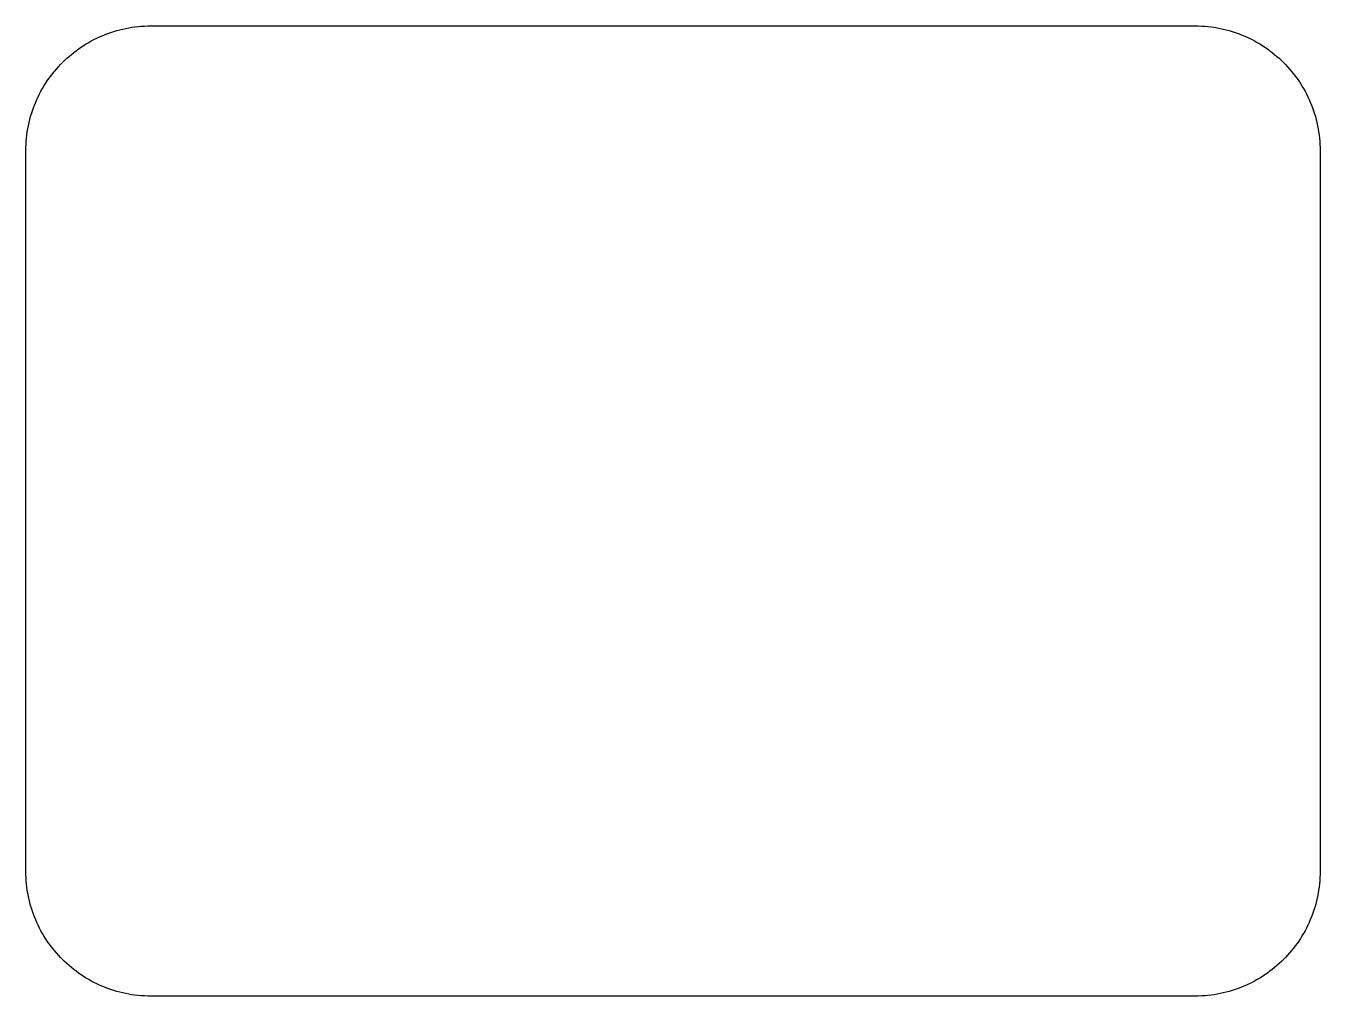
# Model space of a CAD drawing. Extents: x 1114 to 1514, y 1527 to 1827.
import ezdxf

# ---------------------------------------------------------------- set-up
doc = ezdxf.new("R2010")
doc.units = 0
doc.header["$MEASUREMENT"] = 0
doc.layers.add('PAGE1', color=7, linetype='Continuous', lineweight=0)

msp = doc.modelspace()

# ---------------------------------------------------------------- linework, layer by layer
at = {"layer": 'PAGE1', "color": 18, "lineweight": 25, "true_color": 0x000000}
msp.add_lwpolyline([(1475.16, 1527.15), (1152.46, 1527.15), (1152.46, 1527.15), (1151.46, 1527.16), (1150.47, 1527.2), (1149.48, 1527.26), (1148.5, 1527.35), (1147.53, 1527.46), (1146.57, 1527.59), (1145.61, 1527.75), (1144.67, 1527.93), (1143.73, 1528.14), (1142.8, 1528.36), (1141.88, 1528.61), (1140.96, 1528.88), (1140.06, 1529.18), (1139.17, 1529.49), (1138.28, 1529.83), (1137.41, 1530.18), (1136.55, 1530.56), (1135.7, 1530.96), (1134.86, 1531.37), (1134.03, 1531.81), (1133.22, 1532.27), (1132.42, 1532.74), (1131.63, 1533.23), (1130.85, 1533.75), (1130.08, 1534.28), (1129.33, 1534.82), (1128.6, 1535.39), (1127.87, 1535.97), (1127.16, 1536.57), (1126.47, 1537.19), (1125.79, 1537.82), (1125.13, 1538.47), (1124.48, 1539.13), (1123.85, 1539.81), (1123.23, 1540.5), (1122.63, 1541.21), (1122.05, 1541.93), (1121.49, 1542.67), (1120.94, 1543.42), (1120.41, 1544.18), (1119.9, 1544.96), (1119.4, 1545.75), (1118.93, 1546.56), (1118.47, 1547.37), (1118.04, 1548.2), (1117.62, 1549.04), (1117.22, 1549.89), (1116.85, 1550.75), (1116.49, 1551.62), (1116.15, 1552.5), (1115.84, 1553.4), (1115.55, 1554.3), (1115.28, 1555.21), (1115.03, 1556.13), (1114.8, 1557.06), (1114.59, 1558), (1114.41, 1558.95), (1114.25, 1559.91), (1114.12, 1560.87), (1114.01, 1561.84), (1113.92, 1562.82), (1113.86, 1563.8), (1113.82, 1564.79), (1113.81, 1565.79), (1113.81, 1565.79), (1113.81, 1788.5), (1113.81, 1788.5), (1113.82, 1789.5), (1113.86, 1790.49), (1113.92, 1791.47), (1114.01, 1792.45), (1114.12, 1793.42), (1114.25, 1794.39), (1114.41, 1795.34), (1114.59, 1796.29), (1114.8, 1797.23), (1115.03, 1798.16), (1115.28, 1799.08), (1115.55, 1799.99), (1115.84, 1800.89), (1116.15, 1801.79), (1116.49, 1802.67), (1116.85, 1803.54), (1117.22, 1804.4), (1117.62, 1805.25), (1118.04, 1806.09), (1118.47, 1806.92), (1118.93, 1807.74), (1119.4, 1808.54), (1119.9, 1809.33), (1120.41, 1810.11), (1120.94, 1810.87), (1121.49, 1811.62), (1122.05, 1812.36), (1122.63, 1813.08), (1123.23, 1813.79), (1123.85, 1814.48), (1124.48, 1815.16), (1125.13, 1815.83), (1125.79, 1816.47), (1126.47, 1817.11), (1127.16, 1817.72), (1127.87, 1818.32), (1128.6, 1818.9), (1129.33, 1819.47), (1130.08, 1820.02), (1130.85, 1820.55), (1131.63, 1821.06), (1132.42, 1821.55), (1133.22, 1822.03), (1134.03, 1822.48), (1134.86, 1822.92), (1135.7, 1823.34), (1136.55, 1823.73), (1137.41, 1824.11), (1138.28, 1824.47), (1139.17, 1824.8), (1140.06, 1825.12), (1140.96, 1825.41), (1141.88, 1825.68), (1142.8, 1825.93), (1143.73, 1826.16), (1144.67, 1826.36), (1145.61, 1826.54), (1146.57, 1826.7), (1147.53, 1826.84), (1148.5, 1826.95), (1149.48, 1827.03), (1150.47, 1827.1), (1151.46, 1827.13), (1152.46, 1827.15), (1152.46, 1827.15), (1475.16, 1827.15), (1475.16, 1827.15), (1476.16, 1827.13), (1477.15, 1827.1), (1478.14, 1827.03), (1479.11, 1826.95), (1480.09, 1826.84), (1481.05, 1826.7), (1482, 1826.54), (1482.95, 1826.36), (1483.89, 1826.16), (1484.82, 1825.93), (1485.74, 1825.68), (1486.66, 1825.41), (1487.56, 1825.12), (1488.45, 1824.8), (1489.33, 1824.47), (1490.21, 1824.11), (1491.07, 1823.73), (1491.92, 1823.34), (1492.76, 1822.92), (1493.58, 1822.48), (1494.4, 1822.03), (1495.2, 1821.55), (1495.99, 1821.06), (1496.77, 1820.55), (1497.54, 1820.02), (1498.29, 1819.47), (1499.02, 1818.9), (1499.75, 1818.32), (1500.45, 1817.72), (1501.15, 1817.11), (1501.83, 1816.47), (1502.49, 1815.83), (1503.14, 1815.16), (1503.77, 1814.48), (1504.39, 1813.79), (1504.98, 1813.08), (1505.57, 1812.36), (1506.13, 1811.62), (1506.68, 1810.87), (1507.21, 1810.11), (1507.72, 1809.33), (1508.21, 1808.54), (1508.69, 1807.74), (1509.15, 1806.92), (1509.58, 1806.09), (1510, 1805.25), (1510.4, 1804.4), (1510.77, 1803.54), (1511.13, 1802.67), (1511.46, 1801.79), (1511.78, 1800.89), (1512.07, 1799.99), (1512.34, 1799.08), (1512.59, 1798.16), (1512.82, 1797.23), (1513.02, 1796.29), (1513.21, 1795.34), (1513.36, 1794.39), (1513.5, 1793.42), (1513.61, 1792.45), (1513.7, 1791.47), (1513.76, 1790.49), (1513.8, 1789.5), (1513.81, 1788.5), (1513.81, 1788.5), (1513.81, 1565.79), (1513.81, 1565.79), (1513.8, 1564.79), (1513.76, 1563.8), (1513.7, 1562.82), (1513.61, 1561.84), (1513.5, 1560.87), (1513.36, 1559.91), (1513.21, 1558.95), (1513.02, 1558), (1512.82, 1557.06), (1512.59, 1556.13), (1512.34, 1555.21), (1512.07, 1554.3), (1511.78, 1553.4), (1511.46, 1552.5), (1511.13, 1551.62), (1510.77, 1550.75), (1510.4, 1549.89), (1510, 1549.04), (1509.58, 1548.2), (1509.15, 1547.37), (1508.69, 1546.56), (1508.21, 1545.75), (1507.72, 1544.96), (1507.21, 1544.18), (1506.68, 1543.42), (1506.13, 1542.67), (1505.57, 1541.93), (1504.98, 1541.21), (1504.39, 1540.5), (1503.77, 1539.81), (1503.14, 1539.13), (1502.49, 1538.47), (1501.83, 1537.82), (1501.15, 1537.19), (1500.45, 1536.57), (1499.75, 1535.97), (1499.02, 1535.39), (1498.29, 1534.82), (1497.54, 1534.28), (1496.77, 1533.75), (1495.99, 1533.23), (1495.2, 1532.74), (1494.4, 1532.27), (1493.58, 1531.81), (1492.76, 1531.37), (1491.92, 1530.96), (1491.07, 1530.56), (1490.21, 1530.18), (1489.33, 1529.83), (1488.45, 1529.49), (1487.56, 1529.18), (1486.66, 1528.88), (1485.74, 1528.61), (1484.82, 1528.36), (1483.89, 1528.14), (1482.95, 1527.93), (1482, 1527.75), (1481.05, 1527.59), (1480.09, 1527.46), (1479.11, 1527.35), (1478.14, 1527.26), (1477.15, 1527.2), (1476.16, 1527.16), (1475.16, 1527.15)], dxfattribs=at)

doc.saveas('drawing.dxf')
